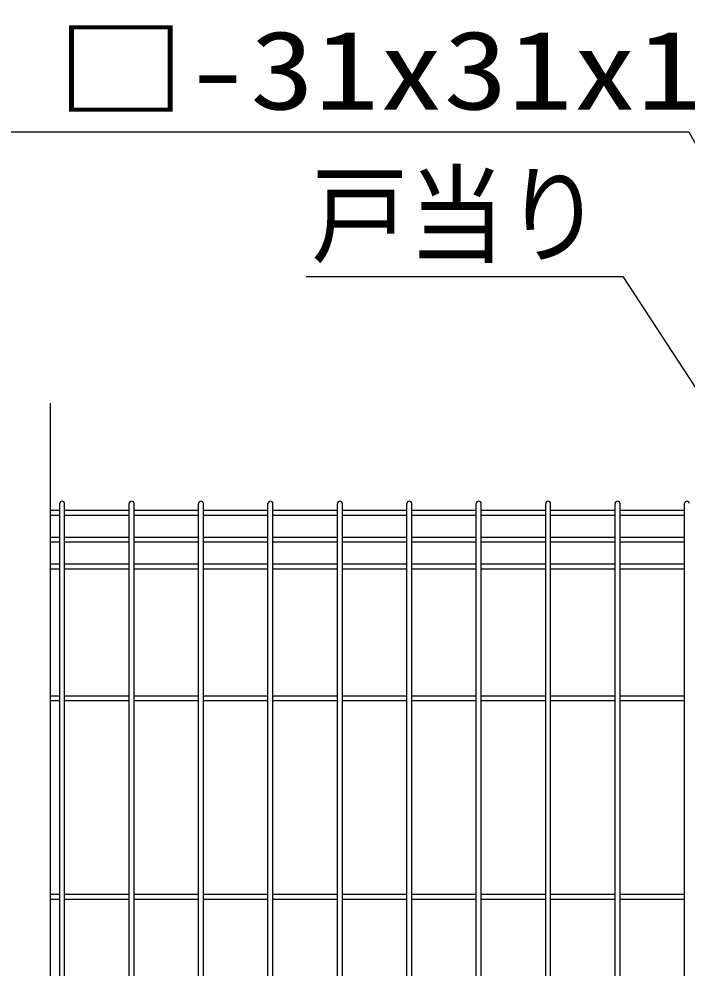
# Model space of a CAD drawing. Units: millimetres, scale not verified. Extents: x -4455 to 4455, y -3150 to 3150.
# Drawn here: x -3435 to -2947, y 296 to 990 of the extents above; entities that cross this region are included whole.
import ezdxf
from ezdxf.enums import TextEntityAlignment as Align

# ---------------------------------------------------------------- set-up
doc = ezdxf.new("R2010")
doc.units = ezdxf.units.MM
doc.header["$LTSCALE"] = 20
for name, color, linetype, lineweight in [('0-3_Jﾊﾟﾈﾙ', 3, 'Continuous', 25), ('0-8_EXTCNT-L', 4, 'Continuous', 25), ('1-7_LAYER12', 3, 'Continuous', 25)]:
    doc.layers.add(name, color=color, linetype=linetype, lineweight=lineweight)
doc.styles.add('ＭＳ ゴシック', font='')
doc.styles.get('ＭＳ ゴシック').set_extended_font_data('MS Gothic')

msp = doc.modelspace()

# ---------------------------------------------------------------- linework, layer by layer
at = {"layer": '0-3_Jﾊﾟﾈﾙ'}
for p, q in [((-3405.67, -830.49), (-3405.67, 635.91)), ((-3402.07, -830.49), (-3402.07, 635.91)), ((-3354.9, -830.49), (-3354.9, 635.91)), ((-3351.3, -830.49), (-3351.3, 635.91)), ((-3304.13, 168.21), (-3304.13, 635.91)), ((-3300.53, 168.21), (-3300.53, 635.91)), ((-3253.36, 168.21), (-3253.36, 635.91)), ((-3249.76, 168.21), (-3249.76, 635.91)), ((-3202.59, -830.49), (-3202.59, 635.91)), ((-3198.99, -830.49), (-3198.99, 635.91)), ((-3151.82, 168.21), (-3151.82, 635.91)), ((-3148.22, 168.21), (-3148.22, 635.91)), ((-3101.05, 168.21), (-3101.05, 635.91)), ((-3097.45, 168.21), (-3097.45, 635.91)), ((-3050.28, -830.49), (-3050.28, 635.91)), ((-3046.68, -830.49), (-3046.68, 635.91)), ((-2999.51, 168.21), (-2999.51, 635.91)), ((-2995.91, 168.21), (-2995.91, 635.91)), ((-2948.74, 168.21), (-2948.74, 635.91)), ((-3412.67, 631.08), (-3405.67, 631.08)), ((-3412.67, 627.48), (-3405.67, 627.48)), ((-3402.07, 631.08), (-3354.9, 631.08)), ((-3402.07, 627.48), (-3354.9, 627.48)), ((-3351.3, 631.08), (-3304.13, 631.08)), ((-3351.3, 627.48), (-3304.13, 627.48)), ((-3300.53, 631.08), (-3253.36, 631.08)), ((-3300.53, 627.48), (-3253.36, 627.48)), ((-3249.76, 631.08), (-3202.59, 631.08)), ((-3249.76, 627.48), (-3202.59, 627.48)), ((-3198.99, 631.08), (-3151.82, 631.08)), ((-3198.99, 627.48), (-3151.82, 627.48)), ((-3148.22, 631.08), (-3101.05, 631.08)), ((-3148.22, 627.48), (-3101.05, 627.48)), ((-3097.45, 631.08), (-3050.28, 631.08)), ((-3097.45, 627.48), (-3050.28, 627.48)), ((-3046.68, 631.08), (-2999.51, 631.08)), ((-3046.68, 627.48), (-2999.51, 627.48)), ((-2995.91, 631.08), (-2948.74, 631.08)), ((-2995.91, 627.48), (-2948.74, 627.48)), ((-3412.67, 611.51), (-3405.67, 611.51)), ((-3402.07, 611.51), (-3354.9, 611.51)), ((-3351.3, 611.51), (-3304.13, 611.51)), ((-3300.53, 611.51), (-3253.36, 611.51)), ((-3249.76, 611.51), (-3202.59, 611.51)), ((-3198.99, 611.51), (-3151.82, 611.51)), ((-3148.22, 611.51), (-3101.05, 611.51)), ((-3097.45, 611.51), (-3050.28, 611.51)), ((-3046.68, 611.51), (-2999.51, 611.51)), ((-2995.91, 611.51), (-2948.74, 611.51)), ((-3412.67, 607.91), (-3405.67, 607.91)), ((-3402.07, 607.91), (-3354.9, 607.91)), ((-3351.3, 607.91), (-3304.13, 607.91)), ((-3300.53, 607.91), (-3253.36, 607.91)), ((-3249.76, 607.91), (-3202.59, 607.91)), ((-3198.99, 607.91), (-3151.82, 607.91)), ((-3148.22, 607.91), (-3101.05, 607.91)), ((-3097.45, 607.91), (-3050.28, 607.91)), ((-3046.68, 607.91), (-2999.51, 607.91)), ((-2995.91, 607.91), (-2948.74, 607.91)), ((-3412.67, 591.94), (-3405.67, 591.94)), ((-3402.07, 591.94), (-3354.9, 591.94)), ((-3351.3, 591.94), (-3304.13, 591.94)), ((-3300.53, 591.94), (-3253.36, 591.94)), ((-3249.76, 591.94), (-3202.59, 591.94)), ((-3198.99, 591.94), (-3151.82, 591.94)), ((-3148.22, 591.94), (-3101.05, 591.94)), ((-3097.45, 591.94), (-3050.28, 591.94)), ((-3046.68, 591.94), (-2999.51, 591.94)), ((-2995.91, 591.94), (-2948.74, 591.94)), ((-3412.67, 588.34), (-3405.67, 588.34)), ((-3402.07, 588.34), (-3354.9, 588.34)), ((-3351.3, 588.34), (-3304.13, 588.34)), ((-3300.53, 588.34), (-3253.36, 588.34)), ((-3249.76, 588.34), (-3202.59, 588.34)), ((-3198.99, 588.34), (-3151.82, 588.34)), ((-3148.22, 588.34), (-3101.05, 588.34)), ((-3097.45, 588.34), (-3050.28, 588.34)), ((-3046.68, 588.34), (-2999.51, 588.34)), ((-2995.91, 588.34), (-2948.74, 588.34)), ((-3412.67, 495.51), (-3405.67, 495.51)), ((-3402.07, 495.51), (-3354.9, 495.51)), ((-3351.3, 495.51), (-3304.13, 495.51)), ((-3300.53, 495.51), (-3253.36, 495.51)), ((-3249.76, 495.51), (-3202.59, 495.51)), ((-3198.99, 495.51), (-3151.82, 495.51)), ((-3148.22, 495.51), (-3101.05, 495.51)), ((-3097.45, 495.51), (-3050.28, 495.51)), ((-3046.68, 495.51), (-2999.51, 495.51)), ((-2995.91, 495.51), (-2948.74, 495.51)), ((-3412.67, 491.91), (-3405.67, 491.91)), ((-3402.07, 491.91), (-3354.9, 491.91)), ((-3351.3, 491.91), (-3304.13, 491.91)), ((-3300.53, 491.91), (-3253.36, 491.91)), ((-3249.76, 491.91), (-3202.59, 491.91)), ((-3198.99, 491.91), (-3151.82, 491.91)), ((-3148.22, 491.91), (-3101.05, 491.91)), ((-3097.45, 491.91), (-3050.28, 491.91)), ((-3046.68, 491.91), (-2999.51, 491.91)), ((-2995.91, 491.91), (-2948.74, 491.91)), ((-3412.67, 350.39), (-3405.67, 350.39)), ((-3402.07, 350.39), (-3354.9, 350.39)), ((-3351.3, 350.39), (-3304.13, 350.39)), ((-3300.53, 350.39), (-3253.36, 350.39)), ((-3249.76, 350.39), (-3202.59, 350.39)), ((-3198.99, 350.39), (-3151.82, 350.39)), ((-3148.22, 350.39), (-3101.05, 350.39)), ((-3097.45, 350.39), (-3050.28, 350.39)), ((-3046.68, 350.39), (-2999.51, 350.39)), ((-2995.91, 350.39), (-2948.74, 350.39)), ((-3412.67, 346.79), (-3405.67, 346.79)), ((-3402.07, 346.79), (-3354.9, 346.79)), ((-3351.3, 346.79), (-3304.13, 346.79)), ((-3300.53, 346.79), (-3253.36, 346.79)), ((-3249.76, 346.79), (-3202.59, 346.79)), ((-3198.99, 346.79), (-3151.82, 346.79)), ((-3148.22, 346.79), (-3101.05, 346.79)), ((-3097.45, 346.79), (-3050.28, 346.79)), ((-3046.68, 346.79), (-2999.51, 346.79)), ((-2995.91, 346.79), (-2948.74, 346.79))]:
    msp.add_line(p, q, dxfattribs=at)
for centre in [(-3403.87, 635.91), (-3353.1, 635.91), (-3302.33, 635.91), (-3251.56, 635.91), (-3200.79, 635.91), (-3150.02, 635.91), (-3099.25, 635.91), (-3048.48, 635.91), (-2997.71, 635.91), (-2946.94, 635.91)]:
    msp.add_arc(centre, 1.8, 0, 180, dxfattribs=at)
at = {"layer": '0-8_EXTCNT-L'}
msp.add_line((-3412.67, 709.29), (-3412.67, -1126.37), dxfattribs=at)
at = {"layer": '1-7_LAYER12'}
for points in [[(-3767.8, 907.76), (-2945.61, 907.76), (-2711.74, 484)], [(-3225.41, 801.95), (-2993.77, 801.95), (-2829.28, 550.14)]]:
    msp.add_lwpolyline(points, dxfattribs=at)

# ---------------------------------------------------------------- texts
at = {"layer": '1-7_LAYER12', "style": 'ＭＳ ゴシック'}
for s, width, p in [('門扉横枠 □-31x31x1.6', 1.2, (-3833.61, 906.66)), ('戸当り', 0.9, (-3221.77, 800.85))]:
    msp.add_text(s, height=57.77, dxfattribs=dict(at, width=width)).set_placement(p, align=Align.BOTTOM_LEFT)

doc.saveas('drawing.dxf')
